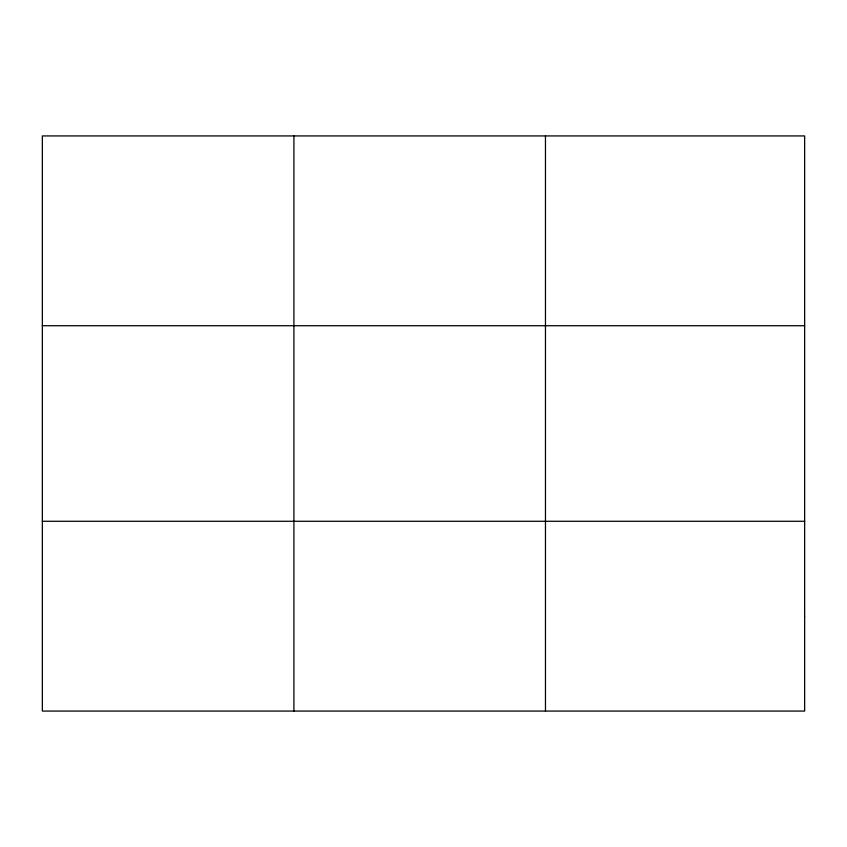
<?xml version="1.0" encoding="UTF-8"?>
<svg xmlns="http://www.w3.org/2000/svg" width="847" height="847" viewBox="0 0 847 847"><rect width="100%" height="100%" fill="white"/><g stroke="black" fill="none" stroke-linecap="round" stroke-linejoin="round"><path stroke-width="1.27" d="M293.909 711.067L293.909 135.933M545.468 711.067L545.468 135.933M42.35 325.724L804.65 325.724M42.35 521.276L804.65 521.276M804.65 616.171L804.65 711.067L42.35 711.067L42.35 135.933L804.65 135.933L804.65 616.171"/></g></svg>
